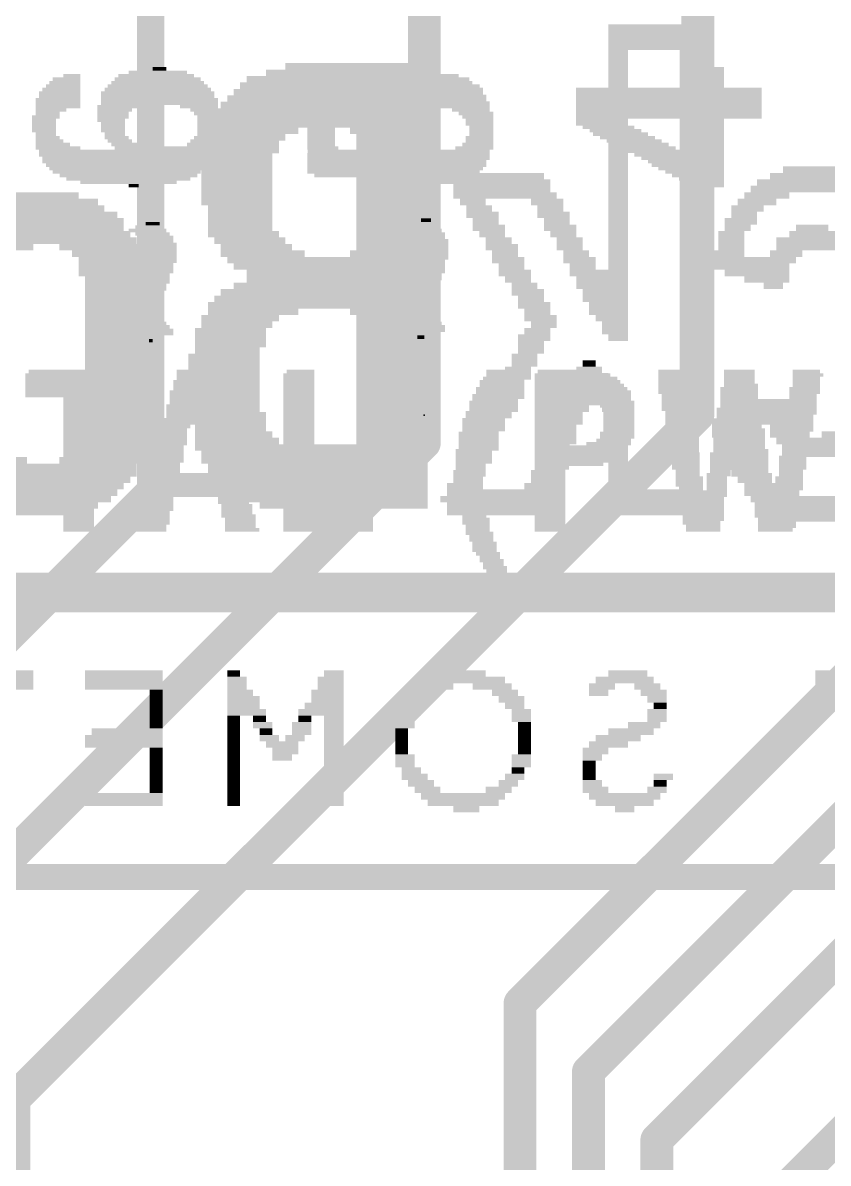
# Model space of a CAD drawing. Extents: x -25 to 82, y -36 to 56.
# Drawn here: x 47.07 to 54.55, y 37.5 to 48.09 of the extents above; entities that cross this region are included whole.
import ezdxf

# ---------------------------------------------------------------- set-up
doc = ezdxf.new("R2010")
doc.units = 0
for name, color, linetype in [('1', 12, 'CONTINUOUS'), ('21', 41, 'CONTINUOUS'), ('22', 40, 'CONTINUOUS'), ('24', 53, 'CONTINUOUS')]:
    doc.layers.add(name, color=color, linetype=linetype)

# ---------------------------------------------------------------- blocks, each defined once
blk = doc.blocks.new('RECT')
blk.add_solid([(-0.5, -0.5), (0.5, -0.5), (-0.5, 0.5), (0.5, 0.5)])

msp = doc.modelspace()

# ---------------------------------------------------------------- linework, layer by layer
at = {"layer": '1'}
for points, const_width in [([(48.26, 43.72), (48.26, 49.15)], 0.254), ([(50.8, 44.19), (50.8, 49.15)], 0.3048), ([(53.34, 44.45), (53.34, 49.15)], 0.3048), ([(53.594, 36.703), (63.5, 46.609)], 0.3048), ([(52.959, 37.719), (60.96, 45.72)], 0.3048), ([(46.99, 38.1), (53.34, 44.45)], 0.3048), ([(52.324, 38.354), (58.42, 44.45)], 0.3048), ([(44.71, 38.1), (50.8, 44.19)], 0.3048), ([(43.91, 39.37), (48.26, 43.72)], 0.3048), ([(51.689, 38.989), (55.88, 43.18)], 0.3048), ([(51.689, 20.193), (51.689, 38.989)], 0.3048), ([(52.324, 19.939), (52.324, 38.354)], 0.3048), ([(46.99, 25.527), (46.99, 38.1)], 0.3048), ([(52.959, 19.685), (52.959, 37.719)], 0.3048)]:
    msp.add_lwpolyline(points, dxfattribs=dict(at, const_width=const_width))
for points, const_width in [([(53.3939, 44.3961, 1), (53.2861, 44.5039)], 0.1524), ([(53.2638, 44.45, 1), (53.4162, 44.45)], 0.1524), ([(50.8539, 44.1361, 1), (50.7461, 44.2439)], 0.1524), ([(50.7238, 44.19, 1), (50.8762, 44.19)], 0.1524), ([(48.3139, 43.6661, 1), (48.2061, 43.7739)], 0.1524), ([(48.1965, 43.72, 1), (48.3235, 43.72)], 0.127), ([(51.7652, 38.989, 1), (51.6128, 38.989)], 0.1524), ([(51.6351, 39.0429, 1), (51.7429, 38.9351)], 0.1524), ([(52.4002, 38.354, 1), (52.2478, 38.354)], 0.1524), ([(52.2701, 38.4079, 1), (52.3779, 38.3001)], 0.1524), ([(47.0662, 38.1, 1), (46.9138, 38.1)], 0.1524), ([(46.9361, 38.1539, 1), (47.0439, 38.0461)], 0.1524), ([(53.0352, 37.719, 1), (52.8828, 37.719)], 0.1524), ([(52.9051, 37.7729, 1), (53.0129, 37.6651)], 0.1524)]:
    msp.add_lwpolyline(points, format="xyb", dxfattribs=dict(at, const_width=const_width))
at = {"layer": '24'}
msp.add_point((50.8, 44.45), dxfattribs=at)

# ---------------------------------------------------------------- block references
at = {"layer": '21'}
for p, xscale, yscale in [((48.3413, 47.6665), 0.127, 0.0318), ((53.453, 47.6665), 0.2565, 0.0318), ((47.4777, 47.5706), 0.254, 0.032), ((47.5259, 47.6026), 0.1575, 0.032), ((48.3248, 47.5706), 0.8001, 0.032), ((48.3095, 47.6026), 0.7036, 0.032), ((48.3248, 47.6347), 0.541, 0.032), ((49.8424, 47.5706), 0.254, 0.032), ((50.833, 47.5706), 0.7671, 0.032), ((50.833, 47.6026), 0.574, 0.032), ((50.8165, 47.6347), 0.16, 0.032), ((53.453, 47.6347), 0.2565, 0.032), ((53.453, 47.6026), 0.2565, 0.032), ((53.453, 47.5706), 0.2565, 0.032), ((47.4142, 47.4429), 0.381, 0.032), ((47.4294, 47.4749), 0.3505, 0.032), ((47.4459, 47.5068), 0.3175, 0.0318), ((47.4612, 47.5386), 0.287, 0.032), ((48.3248, 47.4429), 1.0541, 0.032), ((48.3248, 47.4749), 0.9881, 0.032), ((48.3248, 47.5068), 0.9271, 0.0318), ((48.3248, 47.5386), 0.8611, 0.032), ((49.8424, 47.5386), 0.254, 0.032), ((49.8424, 47.5068), 0.254, 0.0318), ((49.8424, 47.4749), 0.254, 0.032), ((49.8424, 47.4429), 0.254, 0.032), ((50.833, 47.4429), 1.0211, 0.032), ((50.833, 47.5068), 0.9601, 0.0318), ((50.8483, 47.4749), 0.9906, 0.032), ((50.8317, 47.5386), 0.8306, 0.032), ((53.0695, 47.4749), 1.7247, 0.032), ((53.0695, 47.4429), 1.7247, 0.032), ((53.4365, 47.5068), 0.2896, 0.0318), ((53.453, 47.5386), 0.2565, 0.032), ((47.3977, 47.379), 0.414, 0.0318), ((47.3977, 47.3471), 0.414, 0.032), ((47.4142, 47.4109), 0.381, 0.032), ((48.3413, 47.379), 1.0871, 0.0318), ((48.3413, 47.3471), 1.0871, 0.032), ((48.3248, 47.4109), 1.0541, 0.032), ((49.8424, 47.4109), 0.254, 0.032), ((49.8424, 47.379), 0.254, 0.0318), ((49.8424, 47.3471), 0.254, 0.032), ((50.833, 47.4109), 1.0871, 0.032), ((50.833, 47.379), 1.0871, 0.0318), ((50.8483, 47.3471), 1.1176, 0.032), ((53.0695, 47.4109), 1.7247, 0.032), ((53.0695, 47.379), 1.7247, 0.0318), ((53.0695, 47.3471), 1.7247, 0.032), ((47.3024, 47.2511), 0.2235, 0.032), ((47.3977, 47.3151), 0.414, 0.032), ((47.3342, 47.2831), 0.287, 0.032), ((47.973, 47.3151), 0.4166, 0.032), ((47.9247, 47.2831), 0.32, 0.032), ((47.9095, 47.2511), 0.2896, 0.032), ((48.7083, 47.3151), 0.3531, 0.032), ((48.7718, 47.2831), 0.287, 0.032), ((48.7883, 47.2511), 0.254, 0.032), ((49.8424, 47.3151), 0.254, 0.032), ((49.8424, 47.2831), 0.254, 0.032), ((49.8424, 47.2511), 0.254, 0.032), ((50.8317, 47.3151), 1.1506, 0.032), ((50.4482, 47.2831), 0.3835, 0.032), ((50.4165, 47.2511), 0.32, 0.032), ((51.2318, 47.2831), 0.3505, 0.032), ((51.2801, 47.2511), 0.32, 0.032), ((53.0695, 47.3151), 1.7247, 0.032), ((53.0695, 47.2831), 1.7247, 0.032), ((53.0695, 47.2511), 1.7247, 0.032), ((47.2859, 47.2192), 0.2565, 0.0318), ((47.2694, 47.1874), 0.2235, 0.032), ((47.2694, 47.1554), 0.2235, 0.032), ((47.2694, 47.1234), 0.2235, 0.032), ((47.9095, 47.2192), 0.2896, 0.0318), ((47.893, 47.1874), 0.2565, 0.032), ((47.9095, 47.1554), 0.2235, 0.032), ((47.9095, 47.1234), 0.2235, 0.032), ((48.8036, 47.2192), 0.2235, 0.0318), ((48.8036, 47.1874), 0.2235, 0.032), ((48.8036, 47.1554), 0.2235, 0.032), ((48.8036, 47.1234), 0.2235, 0.032), ((49.8424, 47.2192), 0.254, 0.0318), ((49.8424, 47.1874), 0.254, 0.032), ((49.8424, 47.1554), 0.254, 0.032), ((49.8424, 47.1234), 0.254, 0.032), ((50.4012, 47.2192), 0.2896, 0.0318), ((50.3847, 47.1874), 0.2565, 0.032), ((50.3847, 47.1554), 0.2565, 0.032), ((50.3695, 47.1234), 0.2261, 0.032), ((51.2966, 47.2192), 0.287, 0.0318), ((51.3118, 47.1874), 0.2565, 0.032), ((51.3118, 47.1554), 0.2565, 0.032), ((51.3283, 47.1234), 0.2235, 0.032), ((53.0695, 47.2192), 1.7247, 0.0318), ((52.4459, 47.1554), 0.4775, 0.032), ((52.4307, 47.1874), 0.447, 0.032), ((52.5107, 47.1234), 0.4801, 0.032), ((53.4365, 47.1874), 0.2896, 0.032), ((53.453, 47.1554), 0.2565, 0.032), ((53.453, 47.1234), 0.2565, 0.032), ((47.2694, 47.0913), 0.2235, 0.032), ((47.2859, 47.0595), 0.1905, 0.0318), ((47.3024, 47.0276), 0.2235, 0.032), ((47.9095, 47.0913), 0.2235, 0.032), ((47.926, 47.0595), 0.1905, 0.0318), ((47.9425, 47.0276), 0.2235, 0.032), ((48.7883, 47.0276), 0.254, 0.032), ((48.8036, 47.0913), 0.2235, 0.032), ((48.8036, 47.0595), 0.2235, 0.0318), ((49.8424, 47.0913), 0.254, 0.032), ((49.8424, 47.0595), 0.254, 0.0318), ((49.8424, 47.0276), 0.254, 0.032), ((50.386, 47.0913), 0.193, 0.032), ((50.386, 47.0595), 0.193, 0.0318), ((50.4012, 47.0276), 0.2235, 0.032), ((51.3118, 47.0276), 0.2565, 0.032), ((51.3283, 47.0913), 0.2235, 0.032), ((51.3283, 47.0595), 0.2235, 0.0318), ((52.5742, 47.0913), 0.4801, 0.032), ((52.6225, 47.0595), 0.5105, 0.0318), ((52.686, 47.0276), 0.5105, 0.032), ((53.453, 47.0913), 0.2565, 0.032), ((53.453, 47.0595), 0.2565, 0.0318), ((53.453, 47.0276), 0.2565, 0.032), ((47.3189, 46.9956), 0.2565, 0.032), ((47.3507, 46.9636), 0.32, 0.032), ((47.3977, 46.9317), 0.414, 0.0318), ((47.973, 46.9956), 0.2235, 0.032), ((48.0212, 46.9636), 0.254, 0.032), ((48.4048, 46.9317), 0.9601, 0.0318), ((48.7553, 46.9636), 0.32, 0.032), ((48.7718, 46.9956), 0.287, 0.032), ((49.8424, 46.9956), 0.254, 0.032), ((49.8424, 46.9636), 0.254, 0.032), ((49.8589, 46.9317), 0.287, 0.0318), ((50.4342, 46.9636), 0.2235, 0.032), ((50.4177, 46.9956), 0.1905, 0.032), ((50.4812, 46.9317), 0.2565, 0.0318), ((51.2648, 46.9317), 0.3505, 0.0318), ((51.2966, 46.9636), 0.287, 0.032), ((51.3118, 46.9956), 0.2565, 0.032), ((52.7495, 46.9956), 0.5105, 0.032), ((52.813, 46.9636), 0.5105, 0.032), ((52.8777, 46.9317), 0.5131, 0.0318), ((53.453, 46.9956), 0.2565, 0.032), ((53.453, 46.9636), 0.2565, 0.032), ((53.453, 46.9317), 0.2565, 0.0318), ((48.0543, 46.8998), 1.6612, 0.032), ((48.0543, 46.8678), 1.6612, 0.032), ((48.053, 46.8358), 1.5977, 0.032), ((48.0365, 46.8038), 1.5646, 0.032), ((50.019, 46.8998), 0.6071, 0.032), ((50.1777, 46.8678), 0.9246, 0.032), ((50.1777, 46.8358), 0.9246, 0.032), ((50.1777, 46.8038), 0.9246, 0.032), ((50.513, 46.8998), 0.254, 0.032), ((51.1683, 46.8998), 0.4775, 0.032), ((51.1683, 46.8678), 0.4775, 0.032), ((51.1683, 46.8358), 0.4775, 0.032), ((51.1531, 46.8038), 0.447, 0.032), ((52.9412, 46.8998), 0.5131, 0.032), ((52.9895, 46.8678), 0.4775, 0.032), ((53.1978, 46.8358), 0.7671, 0.032), ((53.2295, 46.8038), 0.7036, 0.032), ((53.453, 46.8998), 0.2565, 0.032), ((53.453, 46.8678), 0.2565, 0.032), ((48.053, 46.7719), 1.5316, 0.0318), ((48.053, 46.7401), 1.4707, 0.032), ((48.0378, 46.7081), 1.3741, 0.032), ((50.1777, 46.7719), 0.9246, 0.0318), ((50.1777, 46.7401), 0.9246, 0.032), ((50.1777, 46.7081), 0.9246, 0.032), ((51.1365, 46.7401), 0.414, 0.032), ((51.1213, 46.7081), 0.3835, 0.032), ((51.1531, 46.7719), 0.447, 0.0318), ((53.246, 46.7719), 0.6706, 0.0318), ((53.2778, 46.7401), 0.6071, 0.032), ((53.3095, 46.7081), 0.5436, 0.032), ((48.053, 46.6761), 1.2776, 0.032), ((48.053, 46.6441), 1.1506, 0.032), ((48.053, 46.6122), 0.8966, 0.0318), ((50.2095, 46.6761), 0.8611, 0.032), ((50.4482, 46.6441), 0.3835, 0.032), ((51.1048, 46.6761), 0.3505, 0.032), ((51.0413, 46.6122), 0.2235, 0.0318), ((51.0731, 46.6441), 0.287, 0.032), ((53.3413, 46.6761), 0.4801, 0.032), ((53.373, 46.6441), 0.4166, 0.032), ((53.4048, 46.6122), 0.3531, 0.0318), ((48.1013, 46.5803), 0.094, 0.032), ((53.4365, 46.5803), 0.2896, 0.032), ((48.2295, 46.1649), 0.3505, 0.0318), ((48.2448, 46.1968), 0.254, 0.032), ((48.2765, 46.2288), 0.1295, 0.032), ((50.753, 46.1968), 0.3531, 0.032), ((50.7848, 46.1649), 0.3505, 0.0318), ((50.7848, 46.2288), 0.2235, 0.032), ((50.8165, 46.2608), 0.094, 0.032), ((48.2765, 46.133), 0.3175, 0.032), ((48.3083, 46.101), 0.32, 0.032), ((48.3248, 46.069), 0.287, 0.032), ((50.8165, 46.133), 0.3531, 0.032), ((50.833, 46.101), 0.32, 0.032), ((50.8648, 46.069), 0.3175, 0.032), ((48.3413, 46.0371), 0.32, 0.0318), ((48.3565, 46.0052), 0.2896, 0.032), ((48.3565, 45.9732), 0.2896, 0.032), ((50.8648, 46.0371), 0.3175, 0.0318), ((50.88, 46.0052), 0.287, 0.032), ((50.88, 45.9732), 0.287, 0.032), ((48.3248, 45.8455), 0.287, 0.032), ((48.3565, 45.9412), 0.2896, 0.032), ((48.3565, 45.9092), 0.2896, 0.032), ((48.3565, 45.8774), 0.2896, 0.0318), ((50.8495, 45.8774), 0.287, 0.0318), ((50.8495, 45.8455), 0.287, 0.032), ((50.88, 45.9412), 0.287, 0.032), ((50.88, 45.9092), 0.287, 0.032), ((48.3083, 45.7815), 0.32, 0.032), ((48.2918, 45.7495), 0.287, 0.032), ((48.3248, 45.8135), 0.287, 0.032), ((50.8, 45.7495), 0.32, 0.032), ((50.833, 45.8135), 0.32, 0.032), ((50.833, 45.7815), 0.32, 0.032), ((48.2448, 45.6537), 0.32, 0.032), ((48.2765, 45.7176), 0.3175, 0.0318), ((48.2765, 45.6857), 0.3175, 0.032), ((50.7695, 45.6537), 0.32, 0.032), ((50.8, 45.7176), 0.32, 0.0318), ((50.7848, 45.6857), 0.2896, 0.032), ((48.213, 45.5579), 0.3175, 0.032), ((48.2448, 45.6217), 0.32, 0.032), ((48.2283, 45.5898), 0.287, 0.0318), ((50.7365, 45.5898), 0.32, 0.0318), ((50.72, 45.5579), 0.287, 0.032), ((50.753, 45.6217), 0.287, 0.032), ((48.1978, 45.5259), 0.287, 0.032), ((48.1978, 45.4939), 0.287, 0.032), ((48.1978, 45.4619), 0.287, 0.032), ((48.1978, 45.4301), 0.287, 0.0318), ((50.72, 45.5259), 0.287, 0.032), ((50.72, 45.4939), 0.287, 0.032), ((50.72, 45.4619), 0.287, 0.032), ((50.72, 45.4301), 0.287, 0.0318), ((48.1978, 45.3982), 0.287, 0.032), ((48.1978, 45.3662), 0.287, 0.032), ((48.213, 45.3342), 0.3175, 0.032), ((50.72, 45.3982), 0.287, 0.032), ((50.7365, 45.3662), 0.32, 0.032), ((50.753, 45.3342), 0.287, 0.032), ((48.26, 45.2703), 0.3505, 0.0318), ((48.2448, 45.3022), 0.32, 0.032), ((48.293, 45.2384), 0.3505, 0.032), ((50.7848, 45.3022), 0.3505, 0.032), ((50.8165, 45.2703), 0.3531, 0.0318), ((50.833, 45.2384), 0.32, 0.032), ((48.3083, 45.2064), 0.32, 0.032), ((48.2765, 45.1744), 0.1905, 0.032), ((48.2613, 45.1425), 0.033, 0.0318), ((50.8013, 45.2064), 0.1905, 0.032), ((50.7683, 45.1744), 0.0635, 0.032), ((47.5742, 44.823), 0.9601, 0.0318), ((47.5742, 44.7911), 0.9601, 0.032), ((47.5907, 44.8549), 0.9271, 0.032), ((48.6766, 44.8549), 0.3505, 0.032), ((48.6931, 44.823), 0.3835, 0.0318), ((48.6931, 44.7911), 0.3835, 0.032), ((49.6354, 44.823), 0.287, 0.0318), ((49.6354, 44.7911), 0.287, 0.032), ((49.6506, 44.8549), 0.2565, 0.032), ((51.4553, 44.7911), 0.2235, 0.032), ((51.4718, 44.8549), 0.1905, 0.032), ((51.4718, 44.823), 0.1905, 0.0318), ((52.1754, 44.823), 0.7036, 0.0318), ((52.2072, 44.7911), 0.7671, 0.032), ((52.0941, 44.8549), 0.4801, 0.032), ((53.1012, 44.8549), 0.254, 0.032), ((53.1012, 44.823), 0.254, 0.0318), ((53.1012, 44.7911), 0.254, 0.032), ((53.7248, 44.8549), 0.287, 0.032), ((53.7248, 44.823), 0.287, 0.0318), ((53.7248, 44.7911), 0.287, 0.032), ((54.3471, 44.8549), 0.2565, 0.032), ((54.3623, 44.823), 0.287, 0.0318), ((54.3471, 44.7911), 0.2565, 0.032), ((47.5742, 44.7591), 0.9601, 0.032), ((47.5742, 44.7271), 0.9601, 0.032), ((47.5742, 44.6952), 0.9601, 0.0318), ((48.6766, 44.7591), 0.4166, 0.032), ((48.6766, 44.7271), 0.4166, 0.032), ((48.6918, 44.6952), 0.447, 0.0318), ((49.6354, 44.7591), 0.287, 0.032), ((49.6354, 44.7271), 0.287, 0.032), ((49.6354, 44.6952), 0.287, 0.0318), ((51.3918, 44.6952), 0.2235, 0.0318), ((51.4248, 44.7591), 0.2235, 0.032), ((51.4248, 44.7271), 0.2235, 0.032), ((52.2224, 44.7591), 0.7976, 0.032), ((52.2389, 44.7271), 0.8306, 0.032), ((52.2542, 44.6952), 0.8611, 0.0318), ((53.1012, 44.7591), 0.254, 0.032), ((53.1178, 44.7271), 0.287, 0.032), ((53.1178, 44.6952), 0.287, 0.0318), ((53.7235, 44.6952), 0.3505, 0.0318), ((53.7248, 44.7591), 0.287, 0.032), ((53.7401, 44.7271), 0.3175, 0.032), ((54.3319, 44.6952), 0.287, 0.0318), ((54.3471, 44.7591), 0.2565, 0.032), ((54.3471, 44.7271), 0.2565, 0.032), ((47.5742, 44.6634), 0.9601, 0.032), ((47.5742, 44.6314), 0.9601, 0.032), ((47.5907, 44.5994), 0.287, 0.032), ((48.6753, 44.6634), 0.4801, 0.032), ((48.6753, 44.6314), 0.4801, 0.032), ((48.6918, 44.5994), 0.5131, 0.032), ((49.6354, 44.6634), 0.287, 0.032), ((49.6354, 44.6314), 0.287, 0.032), ((49.6354, 44.5994), 0.287, 0.032), ((51.3588, 44.6314), 0.2235, 0.032), ((51.3588, 44.5994), 0.2235, 0.032), ((51.3918, 44.6634), 0.2235, 0.032), ((51.9671, 44.6314), 0.287, 0.032), ((51.9671, 44.5994), 0.287, 0.032), ((52.2707, 44.6634), 0.8941, 0.032), ((52.5259, 44.6314), 0.3835, 0.032), ((52.5577, 44.5994), 0.32, 0.032), ((53.1178, 44.6634), 0.287, 0.032), ((53.133, 44.6314), 0.2565, 0.032), ((53.133, 44.5994), 0.2565, 0.032), ((53.7235, 44.6634), 0.3505, 0.032), ((53.7235, 44.6314), 0.3505, 0.032), ((53.7235, 44.5994), 0.3505, 0.032), ((54.3319, 44.6634), 0.287, 0.032), ((54.3154, 44.6314), 0.254, 0.032), ((54.3154, 44.5994), 0.254, 0.032), ((47.5907, 44.5673), 0.287, 0.032), ((47.5907, 44.5355), 0.287, 0.0318), ((47.5907, 44.5036), 0.287, 0.032), ((47.5907, 44.4716), 0.287, 0.032), ((48.5331, 44.5355), 0.2565, 0.0318), ((48.5331, 44.5036), 0.2565, 0.032), ((48.5331, 44.4716), 0.2565, 0.032), ((48.5483, 44.5673), 0.2261, 0.032), ((48.8201, 44.5673), 0.2565, 0.032), ((48.8201, 44.5355), 0.2565, 0.0318), ((48.8366, 44.5036), 0.2235, 0.032), ((48.8518, 44.4716), 0.254, 0.032), ((49.6354, 44.5673), 0.287, 0.032), ((49.6354, 44.5355), 0.287, 0.0318), ((49.6354, 44.5036), 0.287, 0.032), ((49.6354, 44.4716), 0.287, 0.032), ((51.3118, 44.4716), 0.2565, 0.032), ((51.3283, 44.5355), 0.2235, 0.0318), ((51.3283, 44.5036), 0.2235, 0.032), ((51.3436, 44.5673), 0.254, 0.032), ((51.9671, 44.5673), 0.287, 0.032), ((51.9671, 44.5355), 0.287, 0.0318), ((51.9671, 44.5036), 0.287, 0.032), ((51.9671, 44.4716), 0.287, 0.032), ((52.5907, 44.5673), 0.32, 0.032), ((52.5907, 44.5355), 0.32, 0.0318), ((52.6059, 44.5036), 0.2896, 0.032), ((52.6059, 44.4716), 0.2896, 0.032), ((53.1482, 44.5036), 0.287, 0.032), ((53.133, 44.5673), 0.2565, 0.032), ((53.133, 44.5355), 0.2565, 0.0318), ((53.1647, 44.4716), 0.254, 0.032), ((53.7235, 44.5036), 0.4166, 0.032), ((53.7235, 44.4716), 0.4166, 0.032), ((53.7235, 44.5673), 0.3505, 0.032), ((53.7235, 44.5355), 0.3505, 0.0318), ((54.2989, 44.5036), 0.287, 0.032), ((54.2989, 44.4716), 0.287, 0.032), ((54.3154, 44.5673), 0.254, 0.032), ((54.3154, 44.5355), 0.254, 0.0318), ((47.5907, 44.4396), 0.287, 0.032), ((47.5907, 44.4076), 0.287, 0.032), ((47.5907, 44.3757), 0.287, 0.0318), ((48.5, 44.4076), 0.2565, 0.032), ((48.5, 44.3757), 0.2565, 0.0318), ((48.5165, 44.4396), 0.2235, 0.032), ((48.8518, 44.4396), 0.254, 0.032), ((48.8518, 44.4076), 0.254, 0.032), ((48.8671, 44.3757), 0.2235, 0.0318), ((49.6354, 44.4396), 0.287, 0.032), ((49.6354, 44.4076), 0.287, 0.032), ((49.6354, 44.3757), 0.287, 0.0318), ((51.2801, 44.4076), 0.254, 0.032), ((51.2801, 44.3757), 0.254, 0.0318), ((51.2953, 44.4396), 0.2235, 0.032), ((51.9671, 44.4396), 0.287, 0.032), ((51.9671, 44.4076), 0.287, 0.032), ((51.9671, 44.3757), 0.287, 0.0318), ((52.6059, 44.4396), 0.2896, 0.032), ((52.6059, 44.4076), 0.2896, 0.032), ((52.6059, 44.3757), 0.2896, 0.0318), ((53.1647, 44.4396), 0.254, 0.032), ((53.1647, 44.4076), 0.254, 0.032), ((53.1647, 44.3757), 0.254, 0.0318), ((53.6118, 44.4396), 0.193, 0.032), ((53.6118, 44.4076), 0.193, 0.032), ((53.6118, 44.3757), 0.193, 0.0318), ((53.8366, 44.4396), 0.1905, 0.032), ((53.8366, 44.4076), 0.1905, 0.032), ((53.8366, 44.3757), 0.1905, 0.0318), ((54.2836, 44.4396), 0.2565, 0.032), ((54.2836, 44.4076), 0.2565, 0.032), ((54.2836, 44.3757), 0.2565, 0.0318), ((47.5907, 44.3438), 0.287, 0.032), ((47.5907, 44.3118), 0.287, 0.032), ((47.5907, 44.2798), 0.287, 0.032), ((48.4683, 44.2798), 0.254, 0.032), ((48.5, 44.3438), 0.2565, 0.032), ((48.4835, 44.3118), 0.2235, 0.032), ((48.8836, 44.3438), 0.2565, 0.032), ((48.8836, 44.3118), 0.2565, 0.032), ((48.8836, 44.2798), 0.2565, 0.032), ((49.6354, 44.3438), 0.287, 0.032), ((49.6354, 44.3118), 0.287, 0.032), ((49.6354, 44.2798), 0.287, 0.032), ((51.2483, 44.2798), 0.2565, 0.032), ((51.2801, 44.3438), 0.254, 0.032), ((51.2648, 44.3118), 0.2235, 0.032), ((51.9671, 44.3438), 0.287, 0.032), ((51.9671, 44.3118), 0.287, 0.032), ((51.9671, 44.2798), 0.287, 0.032), ((52.5907, 44.2798), 0.32, 0.032), ((52.6059, 44.3438), 0.2896, 0.032), ((52.6059, 44.3118), 0.2896, 0.032), ((53.1647, 44.3438), 0.254, 0.032), ((53.1647, 44.3118), 0.254, 0.032), ((53.1965, 44.2798), 0.2565, 0.032), ((53.5965, 44.3118), 0.2235, 0.032), ((53.58, 44.2798), 0.1905, 0.032), ((53.6118, 44.3438), 0.193, 0.032), ((53.8366, 44.3438), 0.1905, 0.032), ((53.8683, 44.3118), 0.193, 0.032), ((53.8683, 44.2798), 0.193, 0.032), ((54.2506, 44.2798), 0.2565, 0.032), ((54.2836, 44.3438), 0.2565, 0.032), ((54.2836, 44.3118), 0.2565, 0.032), ((47.5907, 44.2479), 0.287, 0.0318), ((47.5907, 44.2161), 0.287, 0.032), ((47.5907, 44.1841), 0.287, 0.032), ((47.5907, 44.1521), 0.287, 0.032), ((48.4518, 44.1841), 0.287, 0.032), ((48.4365, 44.1521), 0.2565, 0.032), ((48.4683, 44.2479), 0.254, 0.0318), ((48.4683, 44.2161), 0.254, 0.032), ((48.8836, 44.2479), 0.2565, 0.0318), ((48.9153, 44.2161), 0.254, 0.032), ((48.9153, 44.1841), 0.254, 0.032), ((48.9153, 44.1521), 0.254, 0.032), ((49.6354, 44.2479), 0.287, 0.0318), ((49.6354, 44.2161), 0.287, 0.032), ((49.6354, 44.1841), 0.287, 0.032), ((49.6354, 44.1521), 0.287, 0.032), ((51.2483, 44.2479), 0.2565, 0.0318), ((51.2483, 44.2161), 0.2565, 0.032), ((51.2483, 44.1841), 0.2565, 0.032), ((51.2483, 44.1521), 0.2565, 0.032), ((51.9671, 44.2479), 0.287, 0.0318), ((51.9671, 44.2161), 0.287, 0.032), ((51.9836, 44.1841), 0.32, 0.032), ((52.2542, 44.1521), 0.8611, 0.032), ((52.5107, 44.1841), 0.414, 0.032), ((52.5577, 44.2161), 0.32, 0.032), ((52.5907, 44.2479), 0.32, 0.0318), ((53.1965, 44.2479), 0.2565, 0.0318), ((53.1965, 44.2161), 0.2565, 0.032), ((53.1965, 44.1841), 0.2565, 0.032), ((53.1965, 44.1521), 0.2565, 0.032), ((53.58, 44.2479), 0.1905, 0.0318), ((53.58, 44.2161), 0.1905, 0.032), ((53.58, 44.1841), 0.1905, 0.032), ((53.58, 44.1521), 0.1905, 0.032), ((53.8683, 44.2479), 0.193, 0.0318), ((53.8683, 44.2161), 0.193, 0.032), ((53.8683, 44.1841), 0.193, 0.032), ((53.8683, 44.1521), 0.193, 0.032), ((54.2506, 44.2479), 0.2565, 0.0318), ((54.2506, 44.2161), 0.2565, 0.032), ((54.2506, 44.1841), 0.2565, 0.032), ((54.2506, 44.1521), 0.2565, 0.032), ((47.5907, 44.1201), 0.287, 0.032), ((47.5907, 44.0882), 0.287, 0.0318), ((47.5907, 44.0563), 0.287, 0.032), ((48.4213, 44.0563), 0.287, 0.032), ((48.4365, 44.1201), 0.2565, 0.032), ((48.4365, 44.0882), 0.2565, 0.0318), ((48.9153, 44.1201), 0.254, 0.032), ((48.9318, 44.0882), 0.287, 0.0318), ((48.9471, 44.0563), 0.2565, 0.032), ((49.6354, 44.1201), 0.287, 0.032), ((49.6354, 44.0882), 0.287, 0.0318), ((49.6354, 44.0563), 0.287, 0.032), ((51.2166, 44.1201), 0.254, 0.032), ((51.2166, 44.0882), 0.254, 0.0318), ((51.2166, 44.0563), 0.254, 0.032), ((52.2389, 44.0882), 0.8306, 0.0318), ((52.2542, 44.1201), 0.8611, 0.032), ((52.2072, 44.0563), 0.7671, 0.032), ((53.213, 44.1201), 0.2235, 0.032), ((53.2295, 44.0882), 0.2565, 0.0318), ((53.2295, 44.0563), 0.2565, 0.032), ((53.5483, 44.0882), 0.193, 0.0318), ((53.5483, 44.0563), 0.193, 0.032), ((53.58, 44.1201), 0.1905, 0.032), ((53.8836, 44.1201), 0.2235, 0.032), ((53.9001, 44.0882), 0.1905, 0.0318), ((53.9001, 44.0563), 0.1905, 0.032), ((54.2201, 44.0563), 0.2565, 0.032), ((54.2506, 44.1201), 0.2565, 0.032), ((54.2354, 44.0882), 0.2261, 0.0318), ((47.5907, 44.0243), 0.287, 0.032), ((47.5907, 43.9923), 0.287, 0.032), ((47.5907, 43.9603), 0.287, 0.032), ((48.4213, 44.0243), 0.287, 0.032), ((48.4048, 43.9923), 0.254, 0.032), ((48.4048, 43.9603), 0.254, 0.032), ((48.9471, 44.0243), 0.2565, 0.032), ((48.9636, 43.9923), 0.2896, 0.032), ((48.9636, 43.9603), 0.2896, 0.032), ((49.6354, 44.0243), 0.287, 0.032), ((49.6354, 43.9923), 0.287, 0.032), ((49.6354, 43.9603), 0.287, 0.032), ((51.2166, 44.0243), 0.254, 0.032), ((51.2166, 43.9923), 0.254, 0.032), ((51.2166, 43.9603), 0.254, 0.032), ((51.9836, 43.9603), 0.32, 0.032), ((52.1907, 44.0243), 0.7341, 0.032), ((52.1424, 43.9923), 0.6375, 0.032), ((53.2295, 44.0243), 0.2565, 0.032), ((53.2295, 43.9923), 0.2565, 0.032), ((53.2295, 43.9603), 0.2565, 0.032), ((53.5483, 44.0243), 0.193, 0.032), ((53.5483, 43.9923), 0.193, 0.032), ((53.5483, 43.9603), 0.193, 0.032), ((53.9001, 44.0243), 0.1905, 0.032), ((53.9001, 43.9923), 0.1905, 0.032), ((53.9001, 43.9603), 0.1905, 0.032), ((54.2201, 44.0243), 0.2565, 0.032), ((54.2201, 43.9923), 0.2565, 0.032), ((54.2201, 43.9603), 0.2565, 0.032), ((47.5907, 43.9284), 0.287, 0.0318), ((47.5907, 43.8965), 0.287, 0.032), ((47.5907, 43.8645), 0.287, 0.032), ((48.3883, 43.9284), 0.287, 0.0318), ((48.6766, 43.8965), 0.8636, 0.032), ((48.6918, 43.8645), 0.8941, 0.032), ((48.9636, 43.9284), 0.2896, 0.0318), ((49.6354, 43.9284), 0.287, 0.0318), ((49.6354, 43.8965), 0.287, 0.032), ((49.6354, 43.8645), 0.287, 0.032), ((51.2166, 43.9284), 0.254, 0.0318), ((51.2166, 43.8965), 0.254, 0.032), ((51.2166, 43.8645), 0.254, 0.032), ((51.9671, 43.9284), 0.287, 0.0318), ((51.9671, 43.8965), 0.287, 0.032), ((51.9671, 43.8645), 0.287, 0.032), ((53.246, 43.9284), 0.2235, 0.0318), ((53.246, 43.8965), 0.2235, 0.032), ((53.2613, 43.8645), 0.254, 0.032), ((53.533, 43.8965), 0.2235, 0.032), ((53.5165, 43.8645), 0.1905, 0.032), ((53.5483, 43.9284), 0.193, 0.0318), ((53.9001, 43.9284), 0.1905, 0.0318), ((53.9318, 43.8965), 0.193, 0.032), ((53.9318, 43.8645), 0.193, 0.032), ((54.1871, 43.8645), 0.2565, 0.032), ((54.2036, 43.9284), 0.2235, 0.0318), ((54.2036, 43.8965), 0.2235, 0.032), ((47.5907, 43.8325), 0.287, 0.032), ((47.5907, 43.8007), 0.287, 0.0318), ((47.5907, 43.7688), 0.287, 0.032), ((47.5907, 43.7368), 0.287, 0.032), ((48.6753, 43.8007), 0.9271, 0.0318), ((48.6753, 43.7688), 0.9271, 0.032), ((48.6918, 43.7368), 0.9601, 0.032), ((48.6918, 43.8325), 0.8941, 0.032), ((49.6354, 43.8325), 0.287, 0.032), ((49.6354, 43.8007), 0.287, 0.0318), ((49.6354, 43.7688), 0.287, 0.032), ((49.6354, 43.7368), 0.287, 0.032), ((51.2166, 43.8325), 0.254, 0.032), ((51.2166, 43.8007), 0.254, 0.0318), ((51.2166, 43.7688), 0.254, 0.032), ((51.2166, 43.7368), 0.254, 0.032), ((51.9671, 43.8325), 0.287, 0.032), ((51.9671, 43.8007), 0.287, 0.0318), ((51.9671, 43.7688), 0.287, 0.032), ((51.9671, 43.7368), 0.287, 0.032), ((53.2613, 43.8325), 0.254, 0.032), ((53.2613, 43.8007), 0.254, 0.0318), ((53.2765, 43.7688), 0.2235, 0.032), ((53.3883, 43.7368), 0.447, 0.032), ((53.5165, 43.8325), 0.1905, 0.032), ((53.5165, 43.8007), 0.1905, 0.0318), ((53.5165, 43.7688), 0.1905, 0.032), ((53.9318, 43.8325), 0.193, 0.032), ((53.9318, 43.8007), 0.193, 0.0318), ((53.9318, 43.7688), 0.193, 0.032), ((54.0588, 43.7368), 0.447, 0.032), ((54.1871, 43.8325), 0.2565, 0.032), ((54.1871, 43.8007), 0.2565, 0.0318), ((54.1871, 43.7688), 0.2565, 0.032), ((47.5907, 43.7048), 0.287, 0.032), ((47.5907, 43.6728), 0.287, 0.032), ((47.5907, 43.6409), 0.287, 0.0318), ((48.3248, 43.6728), 0.287, 0.032), ((48.3248, 43.6409), 0.287, 0.0318), ((48.6918, 43.7048), 0.9601, 0.032), ((49.0284, 43.6728), 0.287, 0.032), ((49.0284, 43.6409), 0.287, 0.0318), ((49.6354, 43.7048), 0.287, 0.032), ((49.6354, 43.6728), 0.287, 0.032), ((49.6354, 43.6409), 0.287, 0.0318), ((51.2331, 43.7048), 0.287, 0.032), ((51.2483, 43.6728), 0.2565, 0.032), ((51.2483, 43.6409), 0.2565, 0.0318), ((51.9671, 43.7048), 0.287, 0.032), ((51.9671, 43.6728), 0.287, 0.032), ((51.9671, 43.6409), 0.287, 0.0318), ((53.373, 43.6728), 0.4166, 0.032), ((53.373, 43.6409), 0.4166, 0.0318), ((53.3883, 43.7048), 0.447, 0.032), ((54.0588, 43.7048), 0.447, 0.032), ((54.0753, 43.6728), 0.414, 0.032), ((54.0753, 43.6409), 0.414, 0.0318), ((47.5907, 43.609), 0.287, 0.032), ((47.5907, 43.577), 0.287, 0.032), ((47.5907, 43.545), 0.287, 0.032), ((48.3083, 43.577), 0.32, 0.032), ((48.2918, 43.545), 0.287, 0.032), ((48.3248, 43.609), 0.287, 0.032), ((49.0588, 43.609), 0.287, 0.032), ((49.0588, 43.577), 0.287, 0.032), ((49.0588, 43.545), 0.287, 0.032), ((49.6506, 43.609), 0.3175, 0.032), ((49.9072, 43.577), 0.8306, 0.032), ((49.9072, 43.545), 0.8306, 0.032), ((51.2483, 43.609), 0.2565, 0.032), ((51.2483, 43.577), 0.2565, 0.032), ((51.2648, 43.545), 0.2235, 0.032), ((51.9671, 43.609), 0.287, 0.032), ((51.9671, 43.577), 0.287, 0.032), ((51.9671, 43.545), 0.287, 0.032), ((53.373, 43.609), 0.4166, 0.032), ((53.3895, 43.577), 0.3835, 0.032), ((53.3895, 43.545), 0.3835, 0.032), ((54.0753, 43.609), 0.414, 0.032), ((54.0601, 43.577), 0.3835, 0.032), ((54.0601, 43.545), 0.3835, 0.032), ((47.5907, 43.513), 0.287, 0.032), ((47.5907, 43.4811), 0.287, 0.0318), ((47.5907, 43.4492), 0.287, 0.032), ((47.5907, 43.4172), 0.287, 0.032), ((48.2765, 43.4492), 0.3175, 0.032), ((48.2613, 43.4172), 0.287, 0.032), ((48.2918, 43.513), 0.287, 0.032), ((48.2918, 43.4811), 0.287, 0.0318), ((49.0753, 43.513), 0.32, 0.032), ((49.0919, 43.4811), 0.287, 0.0318), ((49.0919, 43.4492), 0.287, 0.032), ((49.0919, 43.4172), 0.287, 0.032), ((49.9072, 43.513), 0.8306, 0.032), ((49.9072, 43.4811), 0.8306, 0.0318), ((49.9072, 43.4492), 0.8306, 0.032), ((49.9072, 43.4172), 0.8306, 0.032), ((51.2648, 43.513), 0.2235, 0.032), ((51.2801, 43.4811), 0.254, 0.0318), ((51.2801, 43.4492), 0.254, 0.032), ((51.2953, 43.4172), 0.2235, 0.032), ((51.9671, 43.513), 0.287, 0.032), ((51.9671, 43.4811), 0.287, 0.0318), ((51.9671, 43.4492), 0.287, 0.032), ((51.9671, 43.4172), 0.287, 0.032), ((53.3895, 43.513), 0.3835, 0.032), ((53.3895, 43.4811), 0.3835, 0.0318), ((53.373, 43.4492), 0.3505, 0.032), ((53.3883, 43.4172), 0.32, 0.032), ((54.0601, 43.513), 0.3835, 0.032), ((54.0753, 43.4811), 0.3531, 0.0318), ((54.0753, 43.4492), 0.3531, 0.032), ((54.0753, 43.4172), 0.3531, 0.032), ((47.5907, 43.3852), 0.287, 0.032), ((48.2613, 43.3852), 0.287, 0.032), ((49.1084, 43.3852), 0.32, 0.032), ((49.9072, 43.3852), 0.8306, 0.032), ((51.2953, 43.3852), 0.2235, 0.032), ((51.3118, 43.3532), 0.2565, 0.032), ((51.3283, 43.3214), 0.2235, 0.0318), ((51.9671, 43.3852), 0.287, 0.032), ((53.3883, 43.3852), 0.32, 0.032), ((54.0588, 43.3852), 0.32, 0.032), ((51.3283, 43.2895), 0.2235, 0.032), ((51.3588, 43.2575), 0.2235, 0.032), ((51.3588, 43.2255), 0.2235, 0.032), ((51.3588, 43.1936), 0.2235, 0.0318), ((51.3918, 43.1617), 0.2235, 0.032), ((51.4083, 43.1297), 0.1905, 0.032), ((51.4248, 43.0977), 0.2235, 0.032), ((51.4401, 43.0657), 0.193, 0.032), ((51.4553, 43.0338), 0.2235, 0.0318), ((51.4718, 43.0019), 0.1905, 0.032), ((46.0235, 42.9059), 36.5176, 0.032), ((46.0248, 42.9379), 36.4541, 0.032), ((46.0235, 42.9699), 36.2636, 0.032), ((46.0248, 42.8741), 36.5811, 0.0318), ((46.0248, 42.8422), 36.5811, 0.032), ((46.0248, 42.8102), 36.5811, 0.032), ((46.0248, 42.7782), 36.5811, 0.032), ((46.0248, 42.7463), 36.5811, 0.0318), ((46.0235, 42.7144), 36.5176, 0.032), ((46.0248, 42.6824), 36.4541, 0.032), ((46.0083, 42.6504), 36.3601, 0.032)]:
    msp.add_blockref('RECT', p, dxfattribs=dict(at, xscale=xscale, yscale=yscale))
at = {"layer": '22', "yscale": 0.06, "rotation": 180}
for p, xscale in [((52.93, 48.05), 0.84), ((52.93, 47.99), 0.84), ((52.93, 47.93), 0.84), ((52.93, 47.87), 0.84), ((52.6, 47.81), 0.18), ((52.6, 47.75), 0.18), ((53.26, 47.81), 0.18), ((53.26, 47.75), 0.18), ((50.17, 47.69), 1.32), ((52.6, 47.69), 0.18), ((53.26, 47.69), 0.18), ((49.99, 47.57), 1.68), ((50.08, 47.63), 1.5), ((52.6, 47.63), 0.18), ((52.6, 47.57), 0.18), ((53.26, 47.63), 0.18), ((53.26, 47.57), 0.18), ((49.93, 47.45), 1.8), ((49.96, 47.51), 1.74), ((52.6, 47.51), 0.18), ((52.6, 47.45), 0.18), ((53.26, 47.51), 0.18), ((53.26, 47.45), 0.18), ((49.87, 47.33), 1.92), ((49.9, 47.39), 1.86), ((52.6, 47.39), 0.18), ((52.6, 47.33), 0.18), ((53.26, 47.39), 0.18), ((53.26, 47.33), 0.18), ((49.84, 47.21), 1.98), ((49.87, 47.27), 1.92), ((52.6, 47.27), 0.18), ((52.6, 47.21), 0.18), ((53.26, 47.27), 0.18), ((53.26, 47.21), 0.18), ((49.84, 47.15), 1.98), ((52.6, 47.15), 0.18), ((53.26, 47.15), 0.18), ((49.21, 47.09), 0.84), ((49.15, 47.03), 0.72), ((50.47, 47.09), 0.72), ((50.5, 47.03), 0.66), ((52.6, 47.09), 0.18), ((52.6, 47.03), 0.18), ((53.26, 47.09), 0.18), ((53.26, 47.03), 0.18), ((49.12, 46.97), 0.66), ((49.12, 46.91), 0.66), ((50.5, 46.97), 0.66), ((50.5, 46.91), 0.66), ((52.6, 46.97), 0.18), ((52.6, 46.91), 0.18), ((53.26, 46.97), 0.18), ((53.26, 46.91), 0.18), ((49.06, 46.85), 0.66), ((49.06, 46.79), 0.66), ((50.5, 46.85), 0.66), ((50.5, 46.79), 0.66), ((52.6, 46.85), 0.18), ((52.6, 46.79), 0.18), ((53.26, 46.85), 0.18), ((53.26, 46.79), 0.18), ((49.06, 46.73), 0.66), ((50.5, 46.73), 0.66), ((52.6, 46.73), 0.18), ((53.26, 46.73), 0.18), ((54.46, 46.73), 0.66), ((49.06, 46.67), 0.66), ((49.06, 46.61), 0.66), ((50.5, 46.67), 0.66), ((50.5, 46.61), 0.66), ((51.49, 46.67), 0.84), ((51.52, 46.61), 0.9), ((52.6, 46.67), 0.18), ((52.6, 46.61), 0.18), ((53.26, 46.67), 0.18), ((53.26, 46.61), 0.18), ((54.46, 46.61), 1.14), ((54.49, 46.67), 0.96), ((47.26, 46.49), 0.66), ((49.06, 46.55), 0.66), ((49.06, 46.49), 0.66), ((50.5, 46.55), 0.66), ((50.5, 46.49), 0.66), ((51.52, 46.55), 0.9), ((51.55, 46.49), 0.96), ((52.6, 46.55), 0.18), ((52.6, 46.49), 0.18), ((53.26, 46.55), 0.18), ((53.26, 46.49), 0.18), ((53.98, 46.49), 0.42), ((54.49, 46.55), 1.32), ((47.26, 46.37), 1.14), ((47.29, 46.43), 0.96), ((49.06, 46.43), 0.66), ((49.09, 46.37), 0.6), ((50.5, 46.43), 0.66), ((50.5, 46.37), 0.66), ((51.25, 46.43), 0.24), ((51.31, 46.37), 0.24), ((51.94, 46.43), 0.3), ((51.97, 46.37), 0.24), ((52.6, 46.43), 0.18), ((52.6, 46.37), 0.18), ((53.26, 46.43), 0.18), ((53.26, 46.37), 0.18), ((53.8, 46.37), 0.3), ((53.89, 46.43), 0.36), ((47.29, 46.31), 1.32), ((49.09, 46.31), 0.6), ((50.5, 46.31), 0.66), ((51.34, 46.31), 0.3), ((52, 46.31), 0.3), ((52.6, 46.31), 0.18), ((53.26, 46.31), 0.18), ((53.77, 46.31), 0.24), ((47.26, 46.19), 1.5), ((47.29, 46.25), 1.44), ((49.09, 46.25), 0.6), ((49.09, 46.19), 0.6), ((50.5, 46.25), 0.66), ((50.5, 46.19), 0.66), ((51.37, 46.25), 0.24), ((51.4, 46.19), 0.3), ((52.03, 46.25), 0.24), ((52.06, 46.19), 0.3), ((52.6, 46.25), 0.18), ((52.6, 46.19), 0.18), ((53.26, 46.25), 0.18), ((53.26, 46.19), 0.18), ((53.74, 46.25), 0.3), ((53.71, 46.19), 0.24), ((54.4, 46.19), 0.3), ((47.26, 46.13), 1.62), ((47.29, 46.07), 1.68), ((49.12, 46.13), 0.66), ((49.18, 46.07), 0.66), ((50.5, 46.13), 0.66), ((50.5, 46.07), 0.66), ((51.43, 46.13), 0.24), ((51.49, 46.07), 0.24), ((52.09, 46.13), 0.24), ((52.15, 46.07), 0.24), ((52.6, 46.13), 0.18), ((52.6, 46.07), 0.18), ((53.26, 46.13), 0.18), ((53.26, 46.07), 0.18), ((53.65, 46.13), 0.24), ((53.65, 46.07), 0.24), ((54.4, 46.07), 0.66), ((54.43, 46.13), 0.48), ((46.78, 46.01), 0.78), ((47.8, 46.01), 0.78), ((47.86, 45.95), 0.66), ((49.24, 46.01), 0.66), ((49.3, 45.95), 0.78), ((50.47, 45.95), 0.72), ((50.5, 46.01), 0.66), ((51.52, 46.01), 0.3), ((51.55, 45.95), 0.24), ((52.15, 46.01), 0.24), ((52.21, 45.95), 0.24), ((52.6, 46.01), 0.18), ((52.6, 45.95), 0.18), ((53.26, 46.01), 0.18), ((53.26, 45.95), 0.18), ((53.62, 45.95), 0.3), ((53.65, 46.01), 0.24), ((54.16, 45.95), 0.3), ((54.43, 46.01), 0.72), ((47.89, 45.89), 0.6), ((49.9, 45.89), 1.86), ((51.58, 45.89), 0.3), ((52.24, 45.89), 0.3), ((52.6, 45.89), 0.18), ((53.26, 45.89), 0.18), ((53.86, 45.89), 0.78), ((47.89, 45.83), 0.6), ((47.89, 45.77), 0.6), ((49.93, 45.83), 1.8), ((49.99, 45.77), 1.68), ((51.61, 45.83), 0.24), ((51.64, 45.77), 0.3), ((52.27, 45.83), 0.24), ((52.42, 45.77), 0.54), ((52.6, 45.83), 0.18), ((53.26, 45.83), 0.18), ((53.26, 45.77), 0.18), ((53.83, 45.83), 0.72), ((53.89, 45.77), 0.6), ((47.95, 45.71), 0.6), ((47.95, 45.65), 0.6), ((49.93, 45.65), 1.8), ((49.99, 45.71), 1.68), ((51.67, 45.71), 0.24), ((51.73, 45.65), 0.24), ((52.45, 45.71), 0.48), ((52.45, 45.65), 0.48), ((53.26, 45.71), 0.18), ((53.26, 45.65), 0.18), ((53.98, 45.71), 0.42), ((54.04, 45.65), 0.18), ((47.95, 45.59), 0.6), ((47.95, 45.53), 0.6), ((49.84, 45.53), 1.98), ((49.87, 45.59), 1.92), ((51.76, 45.59), 0.3), ((51.79, 45.53), 0.24), ((52.48, 45.59), 0.42), ((52.48, 45.53), 0.42), ((53.26, 45.59), 0.18), ((53.26, 45.53), 0.18), ((47.95, 45.47), 0.6), ((47.95, 45.41), 0.6), ((49.81, 45.47), 2.04), ((49.21, 45.41), 0.84), ((50.47, 45.41), 0.72), ((51.82, 45.47), 0.3), ((51.85, 45.41), 0.24), ((52.51, 45.47), 0.36), ((52.51, 45.41), 0.36), ((53.26, 45.47), 0.18), ((53.26, 45.41), 0.18), ((47.95, 45.35), 0.6), ((49.09, 45.35), 0.72), ((50.5, 45.35), 0.66), ((51.88, 45.35), 0.3), ((52.54, 45.35), 0.3), ((53.26, 45.35), 0.18), ((47.95, 45.29), 0.6), ((47.95, 45.23), 0.6), ((49, 45.23), 0.66), ((49.06, 45.29), 0.66), ((50.5, 45.29), 0.66), ((50.5, 45.23), 0.66), ((51.85, 45.23), 0.24), ((51.91, 45.29), 0.24), ((52.57, 45.29), 0.24), ((52.57, 45.23), 0.24), ((53.26, 45.29), 0.18), ((53.26, 45.23), 0.18), ((47.95, 45.17), 0.6), ((47.95, 45.11), 0.6), ((49, 45.17), 0.66), ((49, 45.11), 0.66), ((50.5, 45.17), 0.66), ((50.5, 45.11), 0.66), ((51.82, 45.17), 0.3), ((51.79, 45.11), 0.24), ((52.6, 45.17), 0.18), ((53.26, 45.17), 0.18), ((53.26, 45.11), 0.18), ((47.95, 45.05), 0.6), ((47.95, 44.99), 0.6), ((48.94, 44.99), 0.66), ((48.97, 45.05), 0.6), ((50.5, 45.05), 0.66), ((50.5, 44.99), 0.66), ((51.73, 44.99), 0.24), ((51.79, 45.05), 0.24), ((53.26, 45.05), 0.18), ((53.26, 44.99), 0.18), ((47.95, 44.93), 0.6), ((48.94, 44.93), 0.66), ((50.5, 44.93), 0.66), ((51.73, 44.93), 0.24), ((52.33, 44.93), 0.12), ((53.26, 44.93), 0.18), ((47.95, 44.87), 0.6), ((47.95, 44.81), 0.6), ((48.94, 44.87), 0.66), ((48.94, 44.81), 0.66), ((50.5, 44.87), 0.66), ((50.5, 44.81), 0.66), ((51.67, 44.87), 0.24), ((51.67, 44.81), 0.24), ((52.33, 44.87), 0.24), ((52.36, 44.81), 0.3), ((53.26, 44.87), 0.18), ((53.26, 44.81), 0.18), ((47.95, 44.75), 0.6), ((47.95, 44.69), 0.6), ((48.94, 44.75), 0.66), ((48.94, 44.69), 0.66), ((50.5, 44.75), 0.66), ((50.5, 44.69), 0.66), ((51.61, 44.75), 0.24), ((51.61, 44.69), 0.24), ((52.36, 44.75), 0.42), ((52.36, 44.69), 0.42), ((53.26, 44.75), 0.18), ((53.26, 44.69), 0.18), ((47.95, 44.63), 0.6), ((47.95, 44.57), 0.6), ((48.94, 44.63), 0.66), ((48.94, 44.57), 0.66), ((50.5, 44.63), 0.66), ((50.5, 44.57), 0.66), ((51.58, 44.63), 0.3), ((51.55, 44.57), 0.24), ((52.36, 44.63), 0.54), ((52.39, 44.57), 0.6), ((53.26, 44.63), 0.18), ((53.26, 44.57), 0.18), ((54.01, 44.57), 0.36), ((47.95, 44.51), 0.6), ((48.94, 44.51), 0.66), ((50.5, 44.51), 0.66), ((51.52, 44.51), 0.3), ((52.21, 44.51), 0.24), ((52.57, 44.51), 0.24), ((53.26, 44.51), 0.18), ((53.92, 44.51), 0.54), ((47.95, 44.45), 0.6), ((47.95, 44.39), 0.6), ((48.97, 44.45), 0.72), ((48.97, 44.39), 0.72), ((50.5, 44.45), 0.66), ((50.5, 44.39), 0.66), ((51.43, 44.39), 0.24), ((51.49, 44.45), 0.24), ((52.15, 44.45), 0.24), ((52.15, 44.39), 0.24), ((52.6, 44.45), 0.18), ((52.6, 44.39), 0.18), ((53.26, 44.45), 0.18), ((53.26, 44.39), 0.18), ((53.86, 44.39), 0.78), ((53.86, 44.45), 0.66), ((47.89, 44.27), 0.6), ((47.95, 44.33), 0.6), ((49, 44.33), 0.66), ((49.03, 44.27), 0.72), ((50.5, 44.33), 0.66), ((50.5, 44.27), 0.66), ((51.37, 44.27), 0.24), ((51.43, 44.33), 0.24), ((52.09, 44.33), 0.24), ((52.09, 44.27), 0.24), ((52.6, 44.33), 0.18), ((52.6, 44.27), 0.18), ((53.26, 44.33), 0.18), ((53.26, 44.27), 0.18), ((53.68, 44.33), 0.42), ((53.62, 44.27), 0.3), ((54.13, 44.33), 0.24), ((54.16, 44.27), 0.3), ((54.64, 44.27), 0.3), ((47.89, 44.21), 0.6), ((47.89, 44.15), 0.6), ((49.06, 44.21), 0.78), ((49.75, 44.15), 2.16), ((50.5, 44.21), 0.66), ((51.34, 44.15), 0.3), ((51.37, 44.21), 0.24), ((52.06, 44.21), 0.3), ((52.03, 44.15), 0.24), ((52.6, 44.21), 0.18), ((52.6, 44.15), 0.18), ((53.26, 44.21), 0.18), ((53.26, 44.15), 0.18), ((53.65, 44.21), 0.24), ((53.65, 44.15), 0.24), ((54.43, 44.21), 0.72), ((54.43, 44.15), 0.6), ((47.86, 44.09), 0.66), ((49.78, 44.09), 2.1), ((51.31, 44.09), 0.24), ((52, 44.09), 0.3), ((52.6, 44.09), 0.18), ((53.26, 44.09), 0.18), ((53.68, 44.09), 0.3), ((54.43, 44.09), 0.48), ((46.75, 44.03), 0.72), ((47.29, 43.97), 1.68), ((47.8, 44.03), 0.78), ((49.78, 44.03), 2.1), ((49.81, 43.97), 2.04), ((51.28, 44.03), 0.3), ((51.25, 43.97), 0.24), ((51.97, 44.03), 0.24), ((51.97, 43.97), 0.24), ((52.6, 44.03), 0.18), ((52.6, 43.97), 0.18), ((53.26, 44.03), 0.18), ((53.26, 43.97), 0.18), ((53.71, 44.03), 0.24), ((53.74, 43.97), 0.3), ((47.29, 43.91), 1.68), ((47.29, 43.85), 1.56), ((49.81, 43.91), 2.04), ((49.84, 43.85), 1.98), ((51.22, 43.91), 0.3), ((51.19, 43.85), 0.24), ((51.91, 43.91), 0.24), ((51.91, 43.85), 0.24), ((52.6, 43.91), 0.18), ((52.6, 43.85), 0.18), ((53.26, 43.91), 0.18), ((53.26, 43.85), 0.18), ((53.8, 43.91), 0.3), ((53.86, 43.85), 0.3), ((47.29, 43.79), 1.44), ((47.29, 43.73), 1.32), ((49.87, 43.79), 1.92), ((49.9, 43.73), 1.86), ((51.16, 43.79), 0.3), ((51.49, 43.73), 0.96), ((51.85, 43.79), 0.24), ((52.63, 43.79), 0.24), ((52.93, 43.73), 0.84), ((53.26, 43.79), 0.18), ((53.92, 43.79), 0.3), ((54.01, 43.73), 0.48), ((47.29, 43.67), 1.2), ((47.29, 43.61), 0.96), ((49.96, 43.67), 1.74), ((50.05, 43.61), 1.56), ((51.46, 43.67), 1.02), ((51.46, 43.61), 0.9), ((52.93, 43.67), 0.84), ((52.93, 43.61), 0.84), ((54.46, 43.67), 1.26), ((54.46, 43.61), 1.02), ((47.29, 43.55), 0.6), ((51.43, 43.55), 0.84), ((52.93, 43.55), 0.84), ((54.46, 43.55), 0.78), ((54.46, 43.49), 0.42), ((50.8, 42.83), 24.3), ((50.8, 42.77), 24.3), ((50.8, 42.71), 24.3), ((50.8, 42.65), 24.3), ((46.66, 42.05), 1.02), ((48.01, 42.05), 0.72), ((49.03, 42.05), 0.12), ((49.96, 42.05), 0.18), ((51.16, 42.05), 0.42), ((52.69, 42.05), 0.36), ((54.94, 42.05), 1.02), ((46.66, 41.99), 1.02), ((46.66, 41.93), 1.02), ((48.01, 41.99), 0.72), ((48.01, 41.93), 0.72), ((49.06, 41.99), 0.18), ((49.06, 41.93), 0.18), ((49.93, 41.99), 0.24), ((49.93, 41.93), 0.24), ((50.89, 41.93), 0.36), ((51.19, 41.99), 0.72), ((51.43, 41.93), 0.36), ((52.45, 41.93), 0.24), ((52.66, 41.99), 0.54), ((52.87, 41.93), 0.24), ((54.94, 41.99), 1.02), ((54.94, 41.93), 1.02), ((48.31, 41.87), 0.12), ((48.31, 41.81), 0.12), ((49.09, 41.87), 0.24), ((49.12, 41.81), 0.3), ((49.9, 41.87), 0.3), ((49.9, 41.81), 0.3), ((50.74, 41.81), 0.18), ((50.8, 41.87), 0.18), ((51.55, 41.87), 0.24), ((51.61, 41.81), 0.24), ((52.42, 41.87), 0.18), ((52.93, 41.87), 0.24), ((52.96, 41.81), 0.18), ((48.31, 41.75), 0.12), ((49.12, 41.75), 0.3), ((49.87, 41.75), 0.36), ((50.68, 41.75), 0.18), ((51.64, 41.75), 0.18), ((52.99, 41.75), 0.12), ((48.31, 41.69), 0.12), ((48.31, 41.63), 0.12), ((49.15, 41.69), 0.36), ((49.03, 41.63), 0.12), ((49.27, 41.63), 0.12), ((49.84, 41.69), 0.42), ((49.69, 41.63), 0.12), ((49.96, 41.63), 0.18), ((50.62, 41.63), 0.18), ((50.68, 41.69), 0.18), ((51.7, 41.69), 0.18), ((51.7, 41.63), 0.18), ((52.96, 41.69), 0.18), ((52.96, 41.63), 0.18), ((48.04, 41.51), 0.66), ((48.31, 41.57), 0.12), ((49.03, 41.57), 0.12), ((49.03, 41.51), 0.12), ((49.3, 41.57), 0.18), ((49.33, 41.51), 0.12), ((49.66, 41.57), 0.18), ((49.66, 41.51), 0.18), ((49.96, 41.57), 0.18), ((49.96, 41.51), 0.18), ((50.62, 41.57), 0.18), ((50.59, 41.51), 0.12), ((51.73, 41.57), 0.12), ((51.73, 41.51), 0.12), ((52.72, 41.51), 0.42), ((52.84, 41.57), 0.3), ((48.01, 41.45), 0.72), ((48.01, 41.39), 0.72), ((49.03, 41.45), 0.12), ((49.03, 41.39), 0.12), ((49.36, 41.45), 0.18), ((49.48, 41.39), 0.3), ((49.6, 41.45), 0.18), ((49.96, 41.45), 0.18), ((49.96, 41.39), 0.18), ((50.59, 41.45), 0.12), ((50.59, 41.39), 0.12), ((51.73, 41.45), 0.12), ((51.73, 41.39), 0.12), ((52.51, 41.39), 0.36), ((52.6, 41.45), 0.42), ((48.31, 41.33), 0.12), ((49.03, 41.33), 0.12), ((49.51, 41.33), 0.24), ((49.96, 41.33), 0.18), ((50.59, 41.33), 0.12), ((51.73, 41.33), 0.12), ((52.39, 41.33), 0.24), ((48.31, 41.27), 0.12), ((48.31, 41.21), 0.12), ((49.03, 41.27), 0.12), ((49.03, 41.21), 0.12), ((49.48, 41.27), 0.18), ((49.96, 41.27), 0.18), ((49.96, 41.21), 0.18), ((50.62, 41.27), 0.18), ((50.62, 41.21), 0.18), ((51.7, 41.27), 0.18), ((51.7, 41.21), 0.18), ((52.36, 41.27), 0.18), ((52.33, 41.21), 0.12), ((48.31, 41.15), 0.12), ((48.31, 41.09), 0.12), ((49.03, 41.15), 0.12), ((49.03, 41.09), 0.12), ((49.96, 41.15), 0.18), ((49.96, 41.09), 0.18), ((50.68, 41.15), 0.18), ((50.71, 41.09), 0.24), ((51.64, 41.09), 0.18), ((51.67, 41.15), 0.12), ((52.33, 41.15), 0.12), ((52.33, 41.09), 0.12), ((53.02, 41.09), 0.18), ((48.31, 41.03), 0.12), ((48.31, 40.97), 0.12), ((49.03, 41.03), 0.12), ((49.03, 40.97), 0.12), ((49.96, 41.03), 0.18), ((49.96, 40.97), 0.18), ((50.77, 41.03), 0.24), ((50.83, 40.97), 0.24), ((51.49, 40.97), 0.24), ((51.58, 41.03), 0.18), ((52.36, 41.03), 0.18), ((52.39, 40.97), 0.24), ((52.96, 40.97), 0.18), ((52.99, 41.03), 0.12), ((48.01, 40.91), 0.72), ((49.03, 40.91), 0.12), ((49.96, 40.91), 0.18), ((51.16, 40.91), 0.78), ((52.66, 40.91), 0.66), ((48.01, 40.85), 0.72), ((49.03, 40.85), 0.12), ((49.96, 40.85), 0.18), ((51.16, 40.85), 0.66), ((51.19, 40.79), 0.24), ((52.66, 40.85), 0.54), ((52.66, 40.79), 0.18), ((50.8, 40.25), 24.3), ((50.8, 40.19), 24.3), ((50.8, 40.13), 24.3), ((50.8, 40.07), 24.3)]:
    msp.add_blockref('RECT', p, dxfattribs=dict(at, xscale=xscale))

doc.saveas('drawing.dxf')
